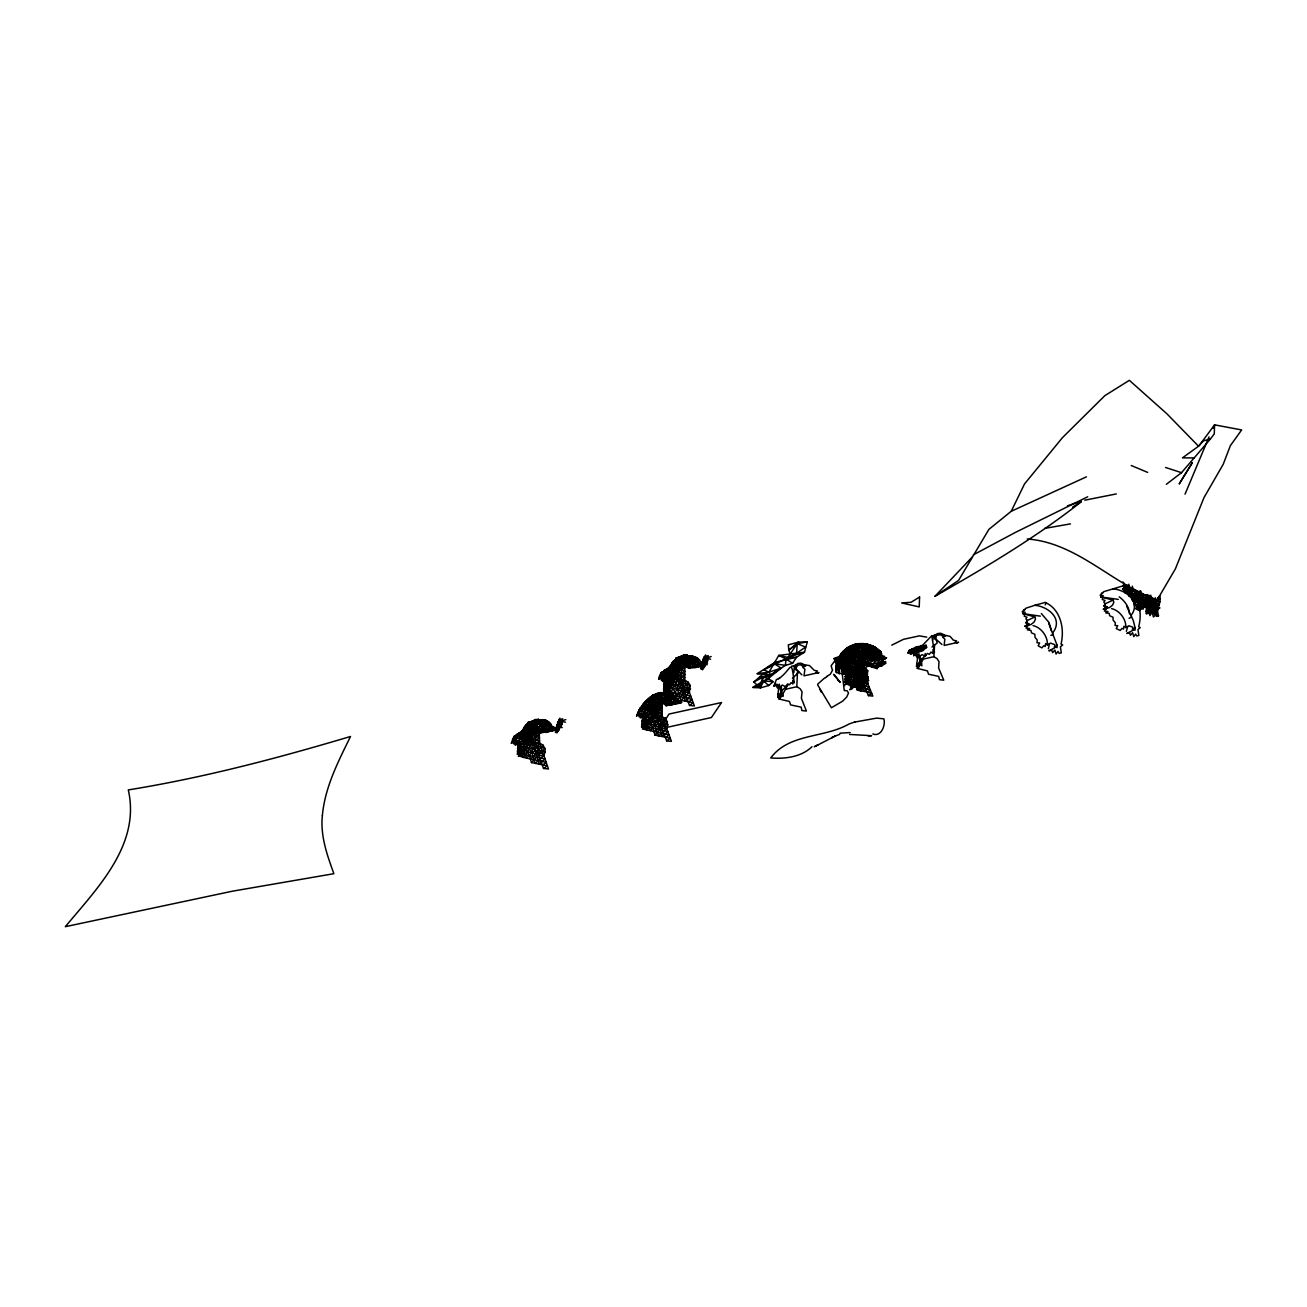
<?xml version="1.0" encoding="UTF-8"?>
<svg xmlns="http://www.w3.org/2000/svg" width="1307" height="1307" viewBox="0 0 1307 1307"><rect width="100%" height="100%" fill="white"/><g stroke="black" fill="none" stroke-linecap="round" stroke-linejoin="round"><path stroke-width="1.5" d="M1128.366 588.346L1131.029 592.006L1132.401 600.223L1138.92 598.949L1153.035 600.583L1151.99 610.875L1145.994 609.944L1156.205 606.889L1159.913 607.918L1152.202 612.999L1146.321 613.669L1148.461 595.453L1151.32 596.858L1154.833 607.771L1152.758 610.287L1150.748 599.962L1147.415 594.783L1143.396 602.739L1137.727 609.487L1136.927 593.378L1137.825 591.679L1140.586 591.042L1141.697 593.394L1141.501 599.21L1135.603 608.752L1139.622 610.647L1138.92 592.953L1133.055 588.885L1122.533 589.081L1128.366 588.346L1128.84 584.196M1141.501 599.21L1142.808 597.92L1151.32 596.858L1149.817 600.942L1149.229 611.888L1146.321 613.669L1153.133 606.366L1159.766 595.698C1161.841 602.788 1155.404 609.046 1158.525 615.842L1156.368 616.332L1154.898 611.562L1157.496 604.112L1159.897 601.89L1157.005 600.73L1147.726 601.236L1149.572 604.471L1154.833 607.771L1154.8 610.385L1152.17 609.225L1147.219 606.873L1152.3 603.426L1154.604 604.733L1152.611 607.347L1150.356 607.314L1143.396 602.739L1138.479 601.318L1131.666 594.538L1124.853 592.757L1130.898 588.379C1136.665 593.786 1145.831 599.848 1143.135 609.193L1137.123 605.827L1132.401 600.223M844.877 682.221L848.962 675.915L855.333 670.181L845.433 684.1L848.145 682.662L854.909 669.429L850.841 677.353L854.958 683.332L857.294 690.08L860.643 690.946L867.75 683.626L857.376 674.004L854.108 669.021L855.333 670.181L848.847 680.996L844.877 682.221L846.283 670.524L850.105 681.633L849.256 675.507L844.616 669.494L841.577 671.341C846.969 662.273 855.775 654.104 865.479 648.991L870.38 652.65L884.692 656.424L883.32 657.764L880.199 657.405L869.645 660.198L869.4 657.405L866.361 656.62L868.567 648.697L865.414 652.716L864.94 654.905L873.321 651.54L868.567 648.697L865.479 648.991L859.728 652.797L859.173 654.268L864.711 656.179L864.107 652.258L863.143 653.974L866.884 653.908L869.4 657.405L874.971 660.46L886.505 657.862L885.166 658.679L883.32 657.764L878.32 651.834L875.363 654.186L874.971 660.46L871.802 661.146L863.143 653.974L865.986 657.633L860.545 662.518M1135.08 627.67L1135.08 630.219L1132.483 629.075L1132.336 630.677L1126.797 633.405L1129.591 632.866L1130.424 635.267L1132.614 632.702L1133.79 636.64L1135.652 634.058L1136.714 635.97L1138.854 635.48L1137.94 629.533L1140.21 627.687L1138.658 626.723C1142.857 612.003 1138.495 592.071 1122.648 585.993L1103.745 591.663L1100.151 595.273L1103.124 595.567L1100.723 596.907L1113.123 600.109L1113.842 602.249L1112.584 605.059L1109.627 607.477L1103.386 609.258L1106.228 609.062L1104.382 611.023L1107.977 611.562L1105.689 612.836L1109.202 613.408L1109.659 615.76L1113.009 617.214L1113.123 620.155L1115.328 622.785L1115.067 625.465L1117.746 625.694L1116.26 628.553L1120.164 630.464L1122.043 628.34L1123.563 629.075L1123.987 626.151L1125.784 627.523L1128.872 625.743L1132.891 627.262L1133.055 630.137L1135.08 627.67L1133.3 620.629L1126.732 606.415M540.15 724.437L545.754 725.254L549.773 722.559L542.013 722.395L548.499 721.693L545.852 720.255L540.15 724.437L551.195 724.225L548.728 726.61L542.062 728.456L548.123 731.512L555.41 730.254L548.499 721.693L543.745 723.947L540.428 733.031L541.784 726.006L535.69 719.569L525.528 725.499L530.56 740.334L527.816 722.591L537.373 721.186L538.37 719.405L533.125 725.483L536.327 726.055L541.408 731.103L545.852 732.459L556.374 729.486L540.428 733.031L535.233 728.064L538.37 719.405L535.69 719.569L533.011 724.96L533.991 726.153L542.65 722.624L538.37 719.405L530.903 721.644L525.528 725.499L523.078 729.42L522.637 744.01L512.344 739.844L514.174 736.413L523.323 730.499L523.323 731.528M542.748 725.614L548.123 729.714L551.26 730.548L555.818 727.64L552.453 726.888L548.123 729.714L538.419 731.953L540.641 720.909L534.824 720.647L527.816 722.591C529.482 731.708 525.022 740.546 516.69 744.598L516.428 735.514L520.431 732.524L521.526 734.975L529.531 741.477L529.498 733.309L527.636 723.506L533.975 720.892L532.21 724.699L526.95 728.326L537.226 730.368L535.053 732.296L533.795 731.038L533.795 733.325L525.3 748.797L520.104 756.23L518.34 756.279L527.979 743.732L528.747 739.893C527.375 745.872 524.695 754.008 517.425 754.335L517.98 745.317M853.994 660.215L852.229 650.821L853.177 644.825C862.996 641.623 874.073 644.645 881.179 652.095L881.751 654.546C873.027 644.58 858.683 643.697 846.936 648.125C839.47 653.533 834.144 663.401 836.447 672.582L844.11 674.216L843.881 670.181M520.104 756.23L522.016 754.564L525.561 754.743L545.052 759.008L539.187 763.892L535.233 750.822L536.164 730.009L533.174 732.214C532.406 741.183 529.613 750.675 523.241 757.374L520.104 756.23L519.908 751.019L517.539 748.241L526.215 746.918L529.302 740.399L525.3 748.797L529.384 755.266L531.459 762.569L547.388 765.771L543.516 768.467L537.961 752.587L532.423 748.601L528.126 742.931L533.893 741.935L539.432 737.556L539.203 731.038L532.88 735.4L539.432 737.556L539.546 743.029L548.483 768.957L543.516 768.467M662.159 704.424L662.159 716.187L671.422 741.347L666.668 740.84L660.917 725.45L655.395 721.693L653.271 718.768L656.049 712.331L662.143 707.659L659.414 706.891M675.866 659.055L683.741 655.199L681.748 656.637L680.735 661.113L682.793 658.712C690.57 657.846 696.68 662.927 704.261 663.253L702.562 664.708L699.441 659.872L696.304 657.486L693.314 658.516L691.191 661.146L689.442 668.367L690.586 661.375L683.741 655.199L676.242 658.058L676.944 661.816L674.2 663.678L668.939 670.965L661.293 672.501L674.69 677.974L676.291 675.556L675.425 669.102L676.242 658.058L677.059 669.086L670.328 679.95L659.561 675.915L669.936 666.586L673.448 661.195L679.166 657.176L685.946 656.604L686.747 654.905L679.166 657.176L673.448 661.195L679.232 675.85L676.242 658.058L689.23 656.343L687.286 667.354L689.442 668.367L705.453 664.822L694.981 667.763L690.21 666.537L684.852 661.538L681.127 660.59L683.741 655.199L686.747 654.905L691.419 657.993L682.548 661.603L681.47 661.015L686.747 654.905L683.92 663.482L687.286 667.354L699.196 664.315L704.261 665.704L697.039 666.913L693.674 665.998L688.005 661.456L681.127 660.59L684.688 663.711L684.95 665.475L679.134 671.128L665.982 693.053L666.145 687.645L663.842 684.803L665.198 670.867L661.293 672.501L659.561 675.915L658.646 679.313L670.262 669.102L682.744 664.103L685.26 664.495L683.773 656.768L682.287 656.882C673.579 666.684 675.866 681.323 667.763 691.452L665.982 693.053M1139.622 610.647L1141.55 608.458C1142.351 598.753 1133.055 590.339 1123.53 590.911L1128.97 585.781L1124.347 587.023L1124.33 583.592L1122.86 581.974M853.357 684.623L862.849 683.79L865.397 681.225L858.225 674.298L857.686 668.302L866.394 678.186L857.098 677.68L854.435 680.424L853.357 684.623L855.154 685.799L861.738 685.211L864.384 682.989L866.394 677.124L856.412 672.304L848.488 670.834L840.809 667.305L837.395 664.136L838.849 656.653L843.325 656.179L851.919 659.087L853.912 658.189L852.246 653.418L838.212 661.734L835.565 662.339L834.078 658.483L838.849 656.653L852.817 660.525L849.909 654.774L847.05 654.644L834.569 660.035M837.248 667.027L837.852 659.97L840.924 663.368L840.777 653.876L848.684 646.9L853.177 644.825L854.958 645.331C864.401 641.002 873.828 646.442 881.179 652.095L875.657 649.416L848.684 646.9L843.048 651.605L840.956 656.849L837.852 659.97L835.712 670.197C844.273 656.588 862.816 650.298 878.402 650.641L875.167 647.308L866.1 643.779L857.49 643.91L840.777 653.876L846.936 648.125M1048.345 648.762L1049.407 644.106M639.989 713.998L640.299 717.968L642.178 715.926L642.75 719.716L646.213 723.702L645.282 724.781L643.697 714.243L645.07 716.367L644.024 718.899L644.612 722.902L646.557 726.48L644.253 717.919L639.989 713.998L636.607 715.975L639.107 710.028L652.013 714.831L653.533 712.527L652.405 706.319L652.879 695.259L655.117 705.437L655.117 714.079L645.691 707.871L642.93 704.408C648.533 697.301 659.48 688.07 668.106 695.651L659.643 699.114L657.209 698.739L662.551 701.614L661.195 705.551L649.644 721.35L642.341 728.914L669.053 734.91L666.047 737.328L654.97 735.089L652.847 727.917L649.138 721.774L649.269 719.651L652.013 718.344L652.552 715.354L656.147 712.854M866.966 672.125L867.211 675.213L860.071 677.189L858.993 681.551L855.072 679.346L853.618 682.858L854.582 687.384L851.87 682.957L855.072 679.346L866.394 677.124L857.947 667.991L859.418 666.913L865.12 670.54L867.489 674.641L862.473 676.52L861.052 681.323L850.089 683.953L850.824 688.299L849.828 689.786L857.278 684.574L857.751 678.023L867.211 675.213L867.717 670.736L860.839 663.417L865.267 662.502L864.515 660.329L862.718 660.852L863.731 665.051L862.489 668.808L864.679 674.167L864.156 683.659L862.947 686.387L857.457 689.246L855.154 685.799L856.853 683.447L857.098 677.68L861.313 679.934L863.159 682.957L861.738 686.191C859.777 698.477 863.78 673.987 853.814 671.847L853.079 667.24M685.946 656.604L688.168 657.944L689.23 656.343L683.3 659.234L682.548 661.603L694.131 660.836L697.807 658.271L681.127 660.59L696.304 657.486L691.664 655.951L683.839 657.16L684.198 666.57L676.797 664.315L670.605 665.312L675.425 669.102L678.104 668.792L676.944 661.816L677.974 677.108C664.675 668.906 665.361 668.988 679.46 660.721L681.748 656.637L670.605 665.312L670.328 679.95M852.017 672.811L870.936 665.083L871.034 659.169M653.99 715.076L648.354 714.651L642.603 718.246L642.129 721.088L644.122 723.866L643.894 728.914L645.887 727.264L652.847 727.917L667.877 731.691L662.42 736.413L658.271 723.719L659.104 710.011L662.208 710.812L656.915 715.076L654.415 715.533L653.19 713.508M869.874 654.758L870.38 652.667L878.32 651.834L870.674 651.785L872.602 654.676L872.455 658.156L869.645 660.198L871.099 650.02L865.267 649.857L859.042 651.621L857.947 661.848L852.85 668.318L846.936 672.533L845.792 663.417L849.387 661.473L858.846 667.812L861.705 664.446C861.493 650.167 856.967 655.706 851.167 663.597L843.848 665.034L842.362 668.204L852.768 671.912L852.834 658.369L857.082 654.611L855.889 654.546L862.065 668.073L859.042 651.621L868.567 648.697L868.093 650.265L861.509 650.804L857.229 653.5L857.147 670.066L843.848 665.034L854.19 657.927L852.834 658.369L857.947 661.848L858.846 667.812L857.147 670.066M842.362 668.204L844.616 669.494L844.943 673.285L847.589 669.854L848.537 671.945L849.256 675.507L846.675 684.149L856.199 686.681L862.375 680.963L861.95 675.115L863.372 666.995L860.447 666.08L863.437 663.94L860.725 662.927L863.6 660.803L863.372 666.995L858.372 671.046L853.422 671.88L857.212 677.238L862.375 680.963L868.403 695.618L871.638 693.184L864.27 691.37L860.463 682.401L861.182 660.852M675.425 669.102L670.524 676.062L664.201 680.604L663.678 670.736L670.262 669.102L675.784 671.406L679.134 671.128L682.287 656.882L690.178 655.934L683.349 656.8L681.715 668.645L672.206 672.68L664.887 678.398L666.799 686.714L666.031 690.488L663.727 687.792L666.799 686.714L668.498 687.482L668.825 690.39L666.799 686.714L663.842 684.803L667.044 679.934L665.753 672.991L672.435 675.784L674.347 678.398L673.366 681.323L664.397 693.02M849.958 670.328L850.939 660.59L852.115 659.545L856.575 663.727L860.709 665.328M648.354 714.651L649.644 721.35L648.778 723.196L646.606 725.924L641.574 726.986L642.129 721.088L644.024 718.899L645.642 720.108L643.877 726.545L641.672 723.898L644.612 722.902L646.213 723.702M652.013 714.831L650.576 696.811L657.748 695.046L656.882 697.186L652.275 699.948L657.307 698.82L662.322 702.823L661.734 700.519L661.881 704.13L653.859 700.617L653.908 698.951L660.999 692.547L667.289 698.935L666.145 705.747L659.643 699.114L660.084 696.566L663.499 692.792L661.309 700.748L666.929 703.803L671.488 705.192L680.571 700.634L673.742 699.457L665.966 696.206L664.855 698.82M682.548 661.603L683.92 663.482C689.067 664.92 695.863 664.25 699.441 659.872L681.78 659.659L682.205 662.143L682.793 658.712L693.184 656.228L683.561 657.846L683.447 662.943L679.82 662.469L663.678 670.736L666.39 676.569L662.453 681.421L661.293 672.501L667.044 679.934L668.498 687.482L667.567 688.544L665.198 670.867L672.582 669.952L679.15 667.142L681.715 668.645L677.369 664.61L684.786 667.844L674.967 673.595L675.082 677.173L672.468 682.809L677.467 689.295L681.11 700.389L688.854 701.81L691.942 699.359L669.086 694.246L667.763 691.452L672.468 682.809L684.737 680.13L694.425 705.96L689.508 705.421L683.512 689.59L683.332 683.267C687.025 675.196 682.417 665.296 687.253 657.323L688.642 656.228L683.773 656.768L683.267 659.022L678.611 662.339L678.202 672.762L664.315 681.829L667.975 684.198L672.059 683.692L677.075 671.128L677.369 664.61L685.538 661.865L679.901 660.28L683.071 667.665C680.244 667.795 668.596 663.139 670.867 668.547L678.039 672.876L678.023 668.057M665.753 672.991L667.534 677.026L668.727 687.253L668.318 689.655L663.613 690.995L663.842 684.803L667.975 684.198L676.797 675.245L676.422 667.469L681.519 663.695L683.496 658.336L686.469 656.392L692.906 657.666L694.703 656.751L690.929 657.225L688.397 660.051L687.286 667.354L690.341 665.149L682.123 658.434L681.748 656.637L674.722 660.084L674.69 677.974M845.237 650.363L839.617 665.933L839.339 673.971L836.545 662.698L836.447 672.582L837.166 664.74L839.829 655.853L845.743 649.318L859.026 644.024L866.1 643.779L852.246 646.72L839.829 655.853L839.617 665.933L844.11 674.216M864.107 652.258L863.747 655.428L863.323 650.216L860.61 654.121L860.97 658.107L864.646 659.561L865.267 654.35L864.711 656.179L861.558 651.327L858.487 652.536L860.921 661.538L857.947 661.848M870.674 651.785L876.589 652.847L878.173 655.444L878.614 659.806L874.971 660.46M667.763 691.452L690.7 696.043L685.113 700.846L680.767 687.809L681.862 666.766L681.519 663.695L678.611 662.339L686.273 659.365L681.159 658.238L677.663 667.567L679.134 671.128L678.529 669.576L680.261 665.002L679.46 660.721L673.448 661.195M779.805 698.918L785.589 689.263L796.813 686.714L800.08 688.691L802.041 691.828L801.403 698.33L806.403 711.041L801.877 710.534L801.175 707.136L790.572 704.914L789.493 701.467L778.449 698.886L780.361 696.353L777.828 696.99L778.596 688.381M520.529 733.26L516.755 734.567C523.96 731.103 528.077 723.049 535.69 719.569L526.639 724.454L526.672 742.18L520.235 738.716L514.37 737.344L514.174 736.413L520.431 732.524M845.874 666.505L845.498 669.102L855.252 667.991M856.003 686.387L865.397 681.225L864.335 678.006L853.602 674.167L861.574 678.496L863.437 681.699L862.718 686.42L861.166 687.613L856.003 686.387L861.738 686.191L864.875 682.025L855.693 670.589L853.34 669.119L850.187 669.707L848.488 670.834L849.027 671.7C855.121 673.579 863.682 674.216 864.875 682.025L861.035 688.43L856.935 688.315L863.143 685.93L864.597 683.398L862.522 679.738L862.718 686.42L859.549 689.344L857.457 689.246L861.003 689.018L862.342 686.649L863.535 681.404L862.522 676.291L857.947 669.543L848.472 667.322L843.325 668.171L843.619 663.335L840.662 655.853M531.067 734.485L531.933 736.233L529.335 734.975L530.364 723.474L532.897 722.15L534.236 724.944M537.373 721.186L539.383 722.591L540.641 720.909L534.939 723.702L533.991 726.153L535.233 728.064L538.582 728.865L538.419 731.953L541.457 729.763L534.024 722.804L533.975 720.892L532.799 725.385L537.226 727.754M1126.356 631.379L1127.614 626.772M918.086 668.383L923.33 659.087L933.868 656.702L937.054 658.63L939.014 661.652L938.606 667.926L943.768 680.195L939.455 679.673L938.687 676.389L928.542 674.216L927.431 670.883L916.942 668.318L918.805 665.867L916.485 666.456L917.955 654.921M667.452 678.235L668.776 667.714L680.375 658.042L683.447 662.943L682.793 658.712L687.041 657.797L695.683 659.382L700.029 666.015L705.453 664.822M1129.411 613.767C1129.395 607.003 1124.461 600.746 1119.217 596.825M711.155 656.522L703.035 659.234L702.513 669.821L706.074 664.332L706.842 658.532L705.992 656.506L704.31 656.98L700.617 668.187L704.114 666.815L704.93 660.787L708.247 655.624L704.31 656.98L703.934 667.338L701.156 669.315M796.813 686.714L797.482 672.141M934.554 645.446L933.868 656.702M776.93 670.589L770.705 675.066L759.955 677.206L770.101 676.389L770.705 675.066L769.022 672.157L763.876 669.903L796.567 653.255L797.237 643.632L798.479 642.096L807.269 641.933L804.491 652.177L796.502 657.29L774.92 662.322L757.243 673.677L770.705 675.066L785.409 665.361L792.581 663.319L796.502 657.29L787.909 657.421L778.743 655.428L769.022 672.157L762.275 674.641L753.861 681.96L759.253 687.188L763.517 680.931L768.222 678.545L781.129 668.106L774.463 663.76L767.389 667.322M636.607 715.975L637.947 713.034L647.847 716.661L650.347 713.818L654.055 706.319L652.879 695.259L665.998 694.017L662.78 702.496L670.605 700.715L675.948 697.334L666.603 695.34L672.958 694.932L670.017 693.609L667.763 694.393L665.966 696.206L674.396 695.732L670.785 698.297L669.609 705.012L666.145 705.747L668.694 696.811L672.958 694.932L678.888 702.088L680.506 703.101L681.617 702.316L669.609 705.012M694.131 660.836L693.004 667.632M858.372 671.046L866.312 674.151L868.273 677.238L867.75 683.626C861.231 684.411 856.085 678.692 849.403 680.195L852.883 685.75L856.951 680.669L858.372 671.046L857.49 668.204L863.257 670.034L857.376 674.004L852.197 674.673L856.951 680.669L860.643 690.946L864.27 691.37L869.09 686.943L848.145 682.662L849.452 678.758L848.684 669.266M669.086 694.246C675.98 686.616 678.17 676.078 679.281 666.162M858.83 655.313L857.229 653.5L863.323 650.216L863.486 657.274L864.646 659.561L864.058 657.356L865.185 656.686L865.986 657.633L860.79 655.755L865.659 656.882L865.267 654.35L865.986 657.633L863.339 655.608L861.738 651.638L855.889 654.546M1051.416 630.84L1049.047 622.524L1041.336 613.538M519.925 742.245C518.144 733.897 529.498 729.649 527.816 722.591L527.636 723.506M656.915 715.076L665.524 718.229L667.828 724.846L666.586 728.211L658.548 735.988L655.068 725.156L656.915 715.076L656.049 712.331L662.224 713.949C656.212 719.438 647.651 717.559 645.887 727.264L646.916 730.025L651.066 724.666L653.271 718.768M565.8 719.602L557.681 722.33L556.929 732.917L560.115 727.623L560.948 721.856L560.262 719.765L558.808 720.157L555.491 731.119L559.037 729.714L559.674 723.817L562.729 718.801L558.808 720.157L558.22 730.515L555.361 732.524M807.269 641.933L797.237 643.632L787.909 657.421L804.491 652.177L778.743 655.428L786.013 658.973L785.409 665.361L774.463 663.76M1122.533 589.081L1126.275 587.676L1126.716 584.817L1122.729 586.075L1124.33 583.592M530.936 735.874L530.658 738.635L521.705 747.604L522.016 754.564L523.241 757.374L546.195 762.324L542.96 764.84M653.908 698.951L656.882 697.186L658.94 700.095L662.551 701.614L660.051 700.715L653.778 702.823L661.195 705.551L661.734 700.519M1149 595.355L1147.938 597.283L1152.447 603.671L1153.591 609.683L1157.594 613.065L1153.411 617.002L1149.882 603.932L1147.726 601.236L1153.035 600.583L1151.565 604.03L1145.406 607.575L1128.872 595.747L1125.441 588.869L1134.917 589.702L1134.378 605.631L1137.123 605.827M856.608 677.451L863.061 679.362L854.353 674.624L862.326 682.728L860.758 689.344L858.356 689.933L861.003 689.018L862.261 680.963L851.494 672.501L850.187 669.707L840.809 667.305L842.002 664.087L838.849 656.653M667.289 698.935L661.309 700.748L661.914 697.791L658.303 698.624L660.084 696.566L665.998 694.017L664.953 695.618L660.068 693.298L658.189 693.331L652.618 698.869L659.3 693.363L659.382 700.242L657.748 695.046L652.618 698.869M878.614 659.806L885.166 658.679L878.614 659.806L875.331 658.957L872.455 657.062L872.717 654.48L874.154 652.062L876.687 651.131L868.273 650.004M866.394 677.124C865.593 670.654 853.03 669.936 847.116 670.034L848.472 667.322L851.363 666.995L860.692 672.86L864.564 677.157L865.397 681.225L860.071 677.189L861.052 681.323L857.098 677.68L855.219 683.185L856.412 685.799L850.089 683.953L854.075 681.927L857.751 678.023L862.473 676.52L866.394 677.124L865.691 668.22L860.79 666.374L863.731 665.051L860.839 663.417M681.159 658.238L684.198 666.57L680.375 658.042L677.99 659.3L674.347 678.398L667.534 677.026M690.586 661.375L683.92 663.482L687.041 657.797L691.664 655.951L683.839 657.16L683.071 667.665L680.261 665.002M684.737 680.13L688.217 682.221L690.227 685.554L689.361 692.465C682.205 693.363 676.536 687.155 669.217 688.773L672.746 694.785L677.467 689.295L679.313 678.888L684.803 674.51L675.637 670.491L685.031 664.593L681.519 663.695M1145.406 607.575L1145.21 602.184L1138.92 592.953L1128.872 595.747M697.137 662.192L697.039 666.913M1125.784 627.523C1126.471 619.469 1119.527 610.385 1111.571 608.588M556.374 729.486L551.26 730.548L547.453 723.735L545.346 722.787L541.163 723.457L545.754 725.254L544.055 732.247M1024.884 626.249L1031.109 624.485L1034.131 622.001L1035.471 619.142L1034.817 616.937L1027.237 620.547L1025.636 623.031L1027.465 622.393L1026.992 624.076L1029.066 623.586L1026.289 625.269L1028.658 624.828L1024.884 626.249L1027.727 626.069L1025.962 628.046L1029.606 628.602L1027.351 629.86L1030.929 630.448L1031.484 632.833L1034.85 634.32L1035.013 637.31L1037.203 639.989L1036.99 642.717L1039.604 642.962L1038.183 645.854L1041.891 647.864L1043.738 645.723L1045.192 646.491L1045.633 643.501L1047.332 644.923C1048.083 636.787 1041.222 627.409 1033.102 625.612M849.452 678.758L854.794 670.54M677.99 659.3L676.422 659.365L675.098 661.26L673.481 665.982L672.435 675.784M865.806 661.603L877.062 668.563L878.582 657.813L865.806 661.603L864.45 664.675L877.062 668.563L883.026 660.819L878.582 657.813M673.742 699.457L673.497 704.31L680.506 703.101L673.285 702.578L665.23 697.121L672.288 696.876L676.422 703.313L681.617 702.316M797.319 665.884L797.188 664.855L795.489 664.936L794.313 666.194L793.888 672.582M864.384 682.989L863.159 682.957L864.058 676.438L867.211 675.213L866.508 672.86L859.418 666.913M522.016 754.564L526.966 745.872L539.546 743.029L542.993 745.121L544.921 748.454L545.199 751.933L543.81 755.413L535.167 763.484L531.818 752.358L533.893 741.935L532.652 738.961L529.302 736.821M848.472 667.322L848.717 665.802M659.839 694.703L660.999 692.547L657.209 698.739L660.345 698.101M653.957 731.512L660.917 725.45L660.688 719.389L659.071 716.563M859.941 644.498L867.848 644.694L868.224 646.23L864.94 650.478L858.438 647.537L861.591 652.781L850.841 645.756L846.397 649.269L846.364 659.594L851.265 650.657L857.425 648.207L859.336 644.122L855.464 644.188L846.397 651.638L843.668 666.162L837.166 664.74L840.27 657.372L845.466 651.164C850.579 652.65 857.229 649.677 860.153 645.299L857.49 643.91L863.453 646.524L867.423 651.196L868.747 645.789L872.782 646.066L873.664 650.331L868.747 645.789L863.175 643.583L863.453 646.524L860.316 653.19L851.265 650.657L840.956 656.849L848.684 646.9M847.312 681.748L845.041 679.248L847.23 679.117L845.188 676.487L851.527 676.127L853.422 671.88L850.71 678.284M874.269 652.144L875.657 649.416L875.167 647.308L868.224 646.23L852.246 646.72L849.942 651.441L848.897 663.531M753.861 681.96L763.076 677.124L768.222 678.545L773.172 681.682L768.728 685.538L760.38 687.89L752.914 687.417L761.948 683.349L763.076 677.124L770.705 675.066M1147.726 601.236L1150.846 595.224L1147.938 597.283L1151.32 596.858L1150.748 599.962L1141.55 608.458M1024.672 614.078L1024.263 616.283L1027.008 617.198L1025.897 618.881L1027.237 620.547M863.453 654.17L863.747 655.428L863.47 653.124L862.571 654.464L863.323 650.331L872.455 658.156L871.802 661.146L872.226 659.447M514.991 741.183L515.301 745.251L517.36 743.144L521.117 747.375L519.631 753.91L517.49 751.166L520.333 750.185L521.771 751.051L522.261 753.861L520.333 750.185L520.415 743.536L518.944 741.396L520.66 752.195L521.771 751.051L520.415 743.536L518.471 741.919M850.187 669.707L851.363 666.995M865.185 656.686L865.512 658.548L863.486 657.274L860.97 658.107L863.437 660.59L864.058 657.356M545.754 725.254L548.728 726.61L548.123 731.512M530.495 758.893L537.961 752.587L538.517 749.875L538.01 746.215L533.893 741.935M644.808 704.996L642.93 704.408L640.463 707.74L641.819 711.106L641.933 717.265L645.086 714.962L645.691 707.871L650.821 701.173L654.104 699.327L656.31 712.919L652.569 703.297L648.158 698.935L650.347 713.818M661.636 701.206L661.881 704.13L658.271 698.33L659.3 693.363L658.189 693.331L653.925 697.235L649.416 697.791L650.821 701.173M674.347 678.398L676.095 674.232L675.637 670.491L678.202 672.762L675.784 671.406M1102.765 597.381L1102.275 599.57L1105.052 600.436L1103.827 602.135L1105.248 603.752L1113.123 600.109M920.259 656.294L921.174 664.103L918.462 655.706L916.975 657.568L916.648 653.827L913.724 655.64L914.459 652.552M865.283 650.657L865.479 648.991L863.143 653.974L871.099 650.02L870.364 651.49L868.093 650.265M924.572 656.343L925.258 653.516M1151.99 610.875L1145.88 611.611L1150.846 606.693L1155.355 597.773L1157.496 604.112L1155.29 606.023L1148.755 606.791L1147.268 604.161L1155.045 603.507L1159.489 604.847L1153.591 609.683L1149.98 615.597L1148.183 609.046L1152.545 597.903L1147.448 598.9L1152.3 603.426M840.924 663.368L850.841 645.756M651.997 716.22L645.887 727.264M781.357 686.6L782.06 694.703L779.152 686.077L777.469 688.021L777.142 684.165L773.989 686.061L776.358 679.64L779.675 678.088M653.859 700.617L657.307 698.82L655.951 706.319L658.81 709.603L655.134 708.541M935.975 636.836L935.257 638.47L941.971 644.531M860.758 689.344L861.967 683.79L858.323 677.794L855.938 676.699L862.522 679.738L864.156 683.659L863.47 685.031L852.001 682.189L854.435 680.424L864.107 680.13L866.394 678.186L861.607 676.095L861.395 674.706L856.02 675.262L853.602 674.167M528.845 729.649L529.564 737.295L526.166 735.351L522.506 730.629L523.323 730.499L521.444 731.724L521.526 734.975L516.428 735.514L514.37 737.344L512.785 740.219L513.814 743.961C520.055 740.317 523.715 734.191 528.796 729.861L528.387 726.365L527.799 736.462L522.637 744.01M872.423 667.338L878.386 665.459L881.915 665.769L880.085 663.907L885.672 663.27L880.542 662.241L876.768 667.207L872.423 667.338L880.542 662.241L885.509 661.571L885.672 663.27L881.915 665.769L876.768 667.207M861.574 678.496L861.329 676.683L853.52 672.876L856.314 669.887M834.078 658.483L838.212 661.734L841.136 662.061L854.549 654.823L852.246 653.418L859.892 653.876L857.539 651.883L855.072 653.01L855.497 657.111L849.909 654.774M513.798 741.87L511.38 743.242L514.37 737.344M527.489 726.839L532.897 722.15L528.583 723.637L527.489 726.839L532.717 726.382L535.609 727.999L529.613 730.025L536.262 731.397L535.543 729.306L535.053 732.296L529.335 734.975L532.75 734.648L533.795 731.038M562.32 724.356L559.674 723.817L556.831 725.124L558.22 730.515L555.671 729.257L559.037 728.947L557.877 725.303L560.948 721.856L561.863 723.621L558.53 726.921L556.423 731.838L556.112 728.081L562.32 724.356L561.847 721.399L558.808 720.157L559.968 718.164M559.674 723.817L557.681 722.33L560.099 725.352L559.037 728.947L558.301 727.493M704.31 664.168L704.865 665.72L703.346 662.192L706.842 658.532L707.953 660.231L705.976 662.061L704.865 665.72L701.581 665.982L703.934 667.338L702.088 662.094L704.93 660.787L707.479 661.391L707.169 658.336L704.31 656.98L705.617 654.921M860.545 689.786L861.411 684.002L858.993 679.591L862.261 680.963L863.274 684.264L862.947 686.387L861.362 686.959L853.814 682.973M541.784 726.006L535.233 728.064L536.687 724.96L533.125 725.483M704.93 660.787L703.035 659.234L705.976 662.061L701.777 668.825L701.287 665.116L707.479 661.391M657.323 699.294L659.3 693.363L657.323 699.294L659.398 695.683L659.382 700.242L658.532 696.68L657.209 698.739L660.705 698.003M559.151 723.098L560.262 719.765M666.799 686.714L667.795 683.773L666.423 681.47L659.561 675.915M846.528 671.39L847.099 675L849.958 678.937L849.338 679.901L849.256 675.507L845.694 673.726L851.445 670.311M704.8 659.888L705.992 656.506M682.858 657.029L683.169 656.163M912.645 651.229L913.234 649.53L926.157 645.315L926.647 647.308L922.987 650.429L917.449 652.634L910.701 653.843L907.891 652.879L908.986 650.527L916.517 646.851L926.157 645.315L910.701 653.843L914.018 650.461L926.647 647.308L918.919 650.755L907.891 652.879L913.234 649.53L917.449 652.634L918.919 650.755L922.987 650.429L921.435 649.432L912.645 651.229L908.986 650.527L913.234 649.53L911.878 648.729L915.308 648.876L916.517 646.851L916.583 649.693L911.551 652.095L911.534 650.968L915.308 648.876L914.312 650.821L921.435 649.432L920.275 647.717L914.851 650.118L921.843 645.397L920.275 647.717L914.312 650.821L917.285 648.386M859.042 680.686L860.774 681.355L861.019 687.221L861.623 686.273M865.414 652.716L863.715 654.366L867.031 654.84L866.361 656.62L872.602 654.676M860.235 672.501L861.95 675.115L868.273 677.238L857.294 690.08M1150.356 607.314L1151.565 604.03L1154.604 604.733L1146.615 608.866L1148.82 610.108L1154.833 607.771L1152.611 607.347M763.076 677.124L759.253 687.188L752.914 687.417L763.517 680.931L773.172 681.682M644.988 711.4L643.534 708.802L640.463 707.74L637.947 713.034L639.058 716.661C645.331 713.001 648.468 705.649 654.693 702.496M859.875 671.406L861.182 668.906L867.717 670.736M860.284 677.451L859.483 683.675L856.853 680.343L854.843 679.705L851.2 682.548L853.21 681.453L857.147 682.809M1185.041 494.177L1209.024 436.93M528.126 742.931L526.901 745.823C530.005 752.146 536.687 756.328 543.81 755.413L528.747 739.893L532.652 738.961L539.285 734.338L536.066 733.325M785.589 689.263L786.798 686.436M677.663 667.567L676.422 667.469L684.754 671.226L678.202 675.833L674.379 676.716L685.995 690.014L684.95 692.432L677.434 699.457L675.147 692.171L670.883 685.718L673.709 679.803L679.313 678.888L683.332 683.267L690.227 685.554L685.995 690.014C680.588 689.148 676.144 684.525 673.709 679.803M649.138 721.774L655.395 721.693L660.688 719.389L667.469 721.464L654.97 735.089M932.495 640.332L933.59 636.231L937.511 633.568L940.697 633.258L943.262 634.548L942.641 635.97L940.321 634.777L931.368 636.117L921.68 646.213M839.617 665.933L844.992 658.418L847.933 651.736L852.246 646.72L857.523 654.921M913.724 655.64L914.949 652.863L916.223 656.245L919.05 653.827L919.099 656.784L922.056 654.611L924.899 656.163L927.398 653.451L929.326 654.317L931.09 652.079L932.92 653.467L933.018 649.612L934.456 652.291L931.875 636.166M843.048 651.605L855.464 644.188M841.577 671.341L844.208 665.884M662.829 694.278L663.499 692.792L651.785 695.814L655.117 706.107L652.405 706.319L645.952 701.075L648.827 700.617M525.528 725.499L532.21 724.699L533.354 728.8L531.965 733.194L532.75 734.648M760.38 687.89L763.517 680.931L768.728 685.538M773.989 686.061L775.28 683.202L776.472 686.698L779.38 684.215L779.348 687.286L782.403 685.048L785.213 686.665L787.713 683.888L789.526 684.835L791.16 682.548L792.875 684.018L792.957 680.065L794.248 682.858C790.98 656.098 792.026 669.625 778.596 678.79M1142.808 597.92L1144.262 594.767L1147.415 594.783M658.646 679.313L661.587 673.415M1212.994 428.304L1214.595 424.84L1241.65 429.954L1230.393 445.605L1223.238 464.246L1203.943 497.706L1175.385 568.872L1157.087 600.125C1111.93 583.576 1076.935 542.65 1027.269 538.99M660.688 719.389L662.159 716.187M511.38 743.242L512.785 740.219L516.902 738.357L520.202 732.966L523.323 730.499M525.3 748.797L532.423 748.601L538.01 746.215L544.921 748.454L531.459 762.569M640.463 707.74L637.947 713.034L645.691 707.871L644.008 703.003L655.183 709.995L655.117 705.437M851.805 660.607L845.792 663.417L852.311 659.545L846.724 666.782L842.835 668.53L844.061 671.978C850.579 668.318 854.124 661.26 860.561 658.075M857.49 668.204L853.177 680.212L849.468 685.244L848.145 682.662M535.151 722.885L532.799 725.385L534.024 722.804L536.589 721.268M538.01 746.215L539.546 743.029M972.343 556.945L934.995 596.253L958.603 580.39L988.893 529.368L1011.226 511.282L1024.541 483.917L1062.411 437.698L1104.84 395.662L1129.362 380.321L1166.955 413.845L1198.552 446.226L1203.273 440.9L1210.396 438.956L1214.268 433.989L1214.595 424.84L1199.238 445.524M792.45 678.317L798.838 672.125L795.081 668.972L796.78 666.717M860.921 685.015L861.967 683.79M1131.176 615.336C1141.403 601.498 1125.67 589.686 1112.649 588.787M1053.034 632.474C1063.31 618.701 1047.985 606.399 1034.801 605.304L1025.881 608.212L1022.172 611.905L1025.162 612.199L1022.678 613.571L1034.817 616.937M532.799 725.385L533.909 723.915M1132.287 597.217L1139.198 596.074L1141.697 593.394L1144.262 594.767L1147.481 599.782L1148.543 605.778M680.735 661.113L682.123 658.434L684.868 656.833M520.415 743.536L517.931 747.016L521.771 751.051M667.975 684.198L663.613 690.995M668.498 687.482L667.044 685.146L667.795 683.773L664.315 681.829M794.427 666.064L797.989 663.433L801.011 663.172L803.478 664.528L802.645 666.047L800.423 664.773L791.568 666.227M673.824 680.49L671.275 681.535L667.828 680.392L664.887 678.398L666.39 676.569M650.118 712.413L652.552 715.354L645.985 720.647L641.574 726.986M534.253 721.627L534.824 720.647M526.672 742.18L529.564 737.295M862.571 654.464L866.753 650.478M1128.431 593.329L1131.029 592.006L1133.055 588.885L1132.303 586.157M858.487 652.536L865.054 650.38L861.133 651.866M1045.143 604.88L1046.074 603.344L1045.159 602.429L1034.801 605.304M644.792 721.497L645.07 716.367L642.75 719.716M652.405 706.319L645.086 714.962M860.774 681.355L862.865 683.545L861.525 687.188M857.278 684.574L855.219 683.185L852.605 685.636L850.514 684.803L866.688 675.278L867.407 671.439L862.93 667.305L860.463 666.815L862.489 668.808M1149.343 596.858L1145.21 602.184L1143.396 602.739M662.649 724.029L669.021 714.047L721.562 702.545L711.4 717.527L665.247 727.754M1105.248 603.752L1103.68 606.17L1105.575 605.549L1105.216 607.167L1107.372 606.66L1104.627 608.31L1107.062 607.869L1103.386 609.258M676.291 675.556L678.039 672.876M653.533 712.527L655.183 709.995M840.27 657.372L842.051 658.254L846.397 651.638M935.469 637.653L934.603 638.976L935.273 634.924L935.698 639.924M520.17 748.813L521.117 747.375L519.712 746.085M880.542 662.241L878.386 665.459L876.866 663.989L885.509 661.571M847.099 675L848.537 671.945L845.188 676.487L849.958 678.937M1149.147 613.146L1155.29 606.023L1152.545 597.903M846.675 684.149L848.847 680.996M862.13 678.725L859.238 686.322L859.549 689.344M796.028 667.599L795.081 668.972L795.914 664.773L796.355 669.936M677.075 671.128L684.656 663.466L683.773 656.768L687.417 656.49M683.349 656.8L687.253 657.323L683.496 658.336L682.287 656.882L684.149 660.46L679.085 665.263M852.768 671.912L859.679 661.816L859.434 651.687M517.425 754.335L519.908 751.019L524.532 749.94L524.254 741.624L529.253 741.314L530.201 737.54L530.658 738.635L529.041 738.259L527.293 744.647L521.493 743.846L521.705 747.604L519.222 746.085M777.828 696.99L781.945 690.602L787.892 685.146M916.485 666.456L920.504 660.247L926.222 654.954M886.505 657.862L881.196 658.973L880.199 657.405L881.522 655.738M665.524 718.229L661.358 722.82L655.068 725.156L650.445 730.564L647.373 724.699C654.366 723.114 659.757 729.192 666.586 728.211L654.415 715.533M667.044 685.146L664.969 683.251L667.044 679.934L664.887 678.398M1048.704 623.357L1057.004 645.037L1054.945 647.537L1054.716 644.645L1050.534 643.109L1047.332 644.923M856.951 680.669L862.669 678.48L866.312 674.151M531.818 752.358L526.868 757.913L523.552 751.884L531.818 752.358L538.517 749.875L542.993 745.121M1166.35 484.309L1181.512 472.677L1210.396 438.956M869.547 656.343L867.685 658.516L869.4 657.405M687.319 663.172L685.276 665.524L687.27 664.315M538.549 727.77L536.507 730.107L538.582 728.865M1140.586 591.042L1138.92 592.953L1141.697 593.394M872.455 657.062L878.173 655.444L880.068 653.304L876.589 652.847L869.956 653.467L878.059 658.254L881.196 658.973L883.32 657.764M658.303 698.624L661.783 698.935L664.103 701.728L664.479 704.391L673.285 702.578L677.271 699.899M852.001 682.189L857.229 679.134L863.143 684.149L864.597 683.398L864.09 680.784M699.196 664.315L700.846 662.502M677.467 689.295L683.953 686.894L688.217 682.221M643.894 728.914L647.014 723.8L645.446 713.638M860.954 678.153L862.473 676.52M676.373 695.781L683.512 689.59M859.173 654.268L861.738 651.638M677.565 665.067C671.667 669.331 667.926 676.144 661.211 679.999L660.051 676.274L664.217 674.396L667.485 668.988L670.491 666.57L670.262 669.102M681.11 700.389L689.361 692.465L685.995 690.014M932.463 636.574L933.737 635.316L936.286 636.068M878.843 658.957L870.936 665.083L860.905 661.326L866.492 658.401L870.936 665.083M853.03 681.748L854.435 680.424L858.372 684.541L863.143 685.93L864.041 681.078L863.126 678.594M1124.347 587.023L1126.716 584.817M853.063 656.081L850.498 647.112L853.177 644.825M867.668 692.269L870.348 689.998L856.199 686.681M811.99 746.722C801.354 757.08 784.853 759.106 770.738 757.946C789.281 733.08 823.737 738.373 848.782 724.127A122.384 92.062 76.5 0 1 854.909 722.003M639.107 710.028L639.842 712.56M664.969 683.251L663.678 670.736L667.469 668.645L665.198 670.867M521.493 743.846L524.254 741.624M681.502 680.457L684.819 677.778L674.967 673.595L676.797 675.245L675.392 674.755L667.322 669.494L670.246 667.714L680.31 669.739L680.228 667.469M536.213 743.422L539.546 740.759L532.652 738.961M824.227 678.333L817.676 684.182L817.904 685.293L831.399 707.757L842.656 701.156L846.724 697.007L848.504 693.004L847.197 690.815L844.257 690.521L841.561 668.024L836.66 658.483L831.154 665.737L832.183 669.396A12.171 3.937 -21.2 0 1 832.559 670.115L830.337 674.2L826.661 676.52M852.115 659.545L854.19 657.927M1081.265 501.774C1035.618 537.716 985.364 567.467 934.995 596.253M664.43 694.425L670.017 693.609L664.446 693.56L667.174 693.2M761.948 683.349L768.222 678.545M657.209 698.739L660.084 696.566L662.061 697.922L667.027 702.611L664.479 704.391L664.087 700.65M1148.82 610.108L1145.88 611.611L1153.591 609.683L1158.361 606.905M847.05 654.644L850.677 661.701L846.887 664.381L838.947 665.9L841.136 662.061L846.887 664.381L843.325 656.179M854.909 656.408L853.749 657.29L855.284 669.168M669.936 666.586L672.844 663.204L677.091 662.535L679.82 662.469L684.95 665.475L684.656 663.466L685.26 664.495L679.46 660.721M522.506 730.629L524.94 728.865L523.078 729.42L527.276 733.423L528.061 739.86M1198.552 446.226L1182.459 457.875L1194.124 457.924M666.668 740.84L670.295 738.259L666.047 737.328M689.508 705.421L693.233 702.79L688.854 701.81M796.567 653.255L805.569 647.079L797.237 643.632L788.791 650.167L790.245 653.778M931.973 647.03L937.135 643.06L936.564 640.691M858.519 652.847L865.267 649.857M534.939 723.702L533.011 724.96L535.919 724.421M1157.005 600.73L1159.864 598.9L1157.724 597.707M1072.573 507.132L1081.118 501.676M681.127 660.59L683.3 659.234M529.76 728.179L534.89 726.333M914.786 651.54L921.223 648.484M1126.552 586.484L1123.775 588.15L1128.921 587.251L1130.898 588.379M1138.479 601.318L1134.656 602.886M871.459 650.886L874.955 650.445L871.459 650.886L873.288 649.971M539.023 721.186L543.32 719.749L545.852 720.255L535.788 720.565L544.562 719.863L542.046 720.761L545.166 721.856L547.127 720.86L539.497 721.921M679.901 660.28L683.496 658.336M916.583 649.693L920.275 647.717M973.323 554.854L1015.474 532.374L1087.702 496.791M1050.893 635.463L1053.393 634.14M1147.448 598.9L1151.32 596.858M1129.101 618.276L1131.617 616.953M814.261 746.836L835.5 735.906L831.66 737.703L832.543 737.295M702.562 664.708L700.029 666.015L696.762 665.23L688.397 660.051L681.47 661.015M818.1 744.859L815.062 746.395L817.267 745.284M891.75 645.152L903.496 639.319L919.344 635.872L926.728 637.13M861.95 675.115L857.212 677.238L850.841 677.353M661.701 694.327L658.81 695.716L660.084 696.566M1011.226 511.282L1086.46 476.826M675.098 661.26L672.288 662.567L672.942 676.993M527.44 725.434L524.515 726.806L525.136 741.102M683.332 683.267L677.925 685.571L670.883 685.718M853.912 658.189L844.665 655.411L849.142 662.861L835.827 658.205L835.565 662.339L837.395 664.136L842.002 664.087L851.919 659.087M667.763 694.393L671.455 694.164L664.446 693.56M1144.262 594.767L1139.198 596.074M653.549 695.814L660.068 693.298M655.248 696.647L650.576 696.811L652.683 699.637M834.601 736.315L839.78 734.305M869.759 650.461L871.622 649.71L866.508 650.151M842.051 658.254L848.815 657.878L856.069 655.51M852.409 673.317L853.52 672.876M864.515 660.329L865.953 659.79L865.12 657.372M864.45 664.675L872.635 664.446L883.026 660.819M1067.427 505.858L1080.889 501.235M781.129 668.106L769.022 672.157L757.243 673.677M845.041 679.248L848.112 678.235M527.701 722.787L531.279 721.644M676.373 658.14L679.787 657.078M1125.441 588.264L1128.921 587.251M851.494 672.501L853.814 671.847M854.925 722.036L876.67 718.115L883.875 718.834C885.803 725.336 881.032 737.311 872.831 733.946M849.027 671.7L853.324 670.197L858.225 674.298L855.154 674.575M858.585 673.317L862.342 672.795L862.522 676.291L864.335 678.006M1084.794 500.189L1116.292 493.932M854.321 673.987L856.412 672.304L855.693 670.589M1044.767 528.387L1070.449 523.878M801.485 664.315L809.523 665.573L814.179 670.295L817.398 670.997L815.927 672.37L817.708 673.317L818.966 672.517L804.001 675.85L804.916 669.266L802.694 667.207L805.667 666.08L803.478 664.528M654.84 711.433L657.944 710.926L656.571 707.512M536.85 720.631L542.046 719.945L540.918 720.925L538.696 720.337M863.715 654.366L866.884 653.908M868.747 645.789L857.425 648.207L850.498 647.112M1023.479 609.879L1024.868 609.699M1101.393 593.296L1102.667 593.133M1131.029 592.006L1136.502 590.454L1136.927 593.378M641.672 723.898L648.778 723.196L649.269 719.651L649.644 721.35L642.129 721.088L644.612 722.902M859.794 676.454L855.448 675.686L861.476 677.696M872.717 654.48L875.363 654.186M840.025 733.162L850.154 732.59M667.926 698.559L670.785 698.297M659.643 699.114L661.783 698.935M530.364 723.474L526.639 724.454L527.946 726.48M860.153 645.299L867.848 644.694L872.782 646.066M868.207 735.939L871.638 735.694L849.583 734.452M517.49 751.166L519.908 751.019M663.727 687.792L670.393 686.73L671.275 681.535L668.596 670.785M863.568 650.51L864.531 651.458M651.785 695.814L655.15 695.651L656.081 693.903L656.866 694.72M1147.219 606.873L1148.755 606.791L1146.615 608.866L1148.183 609.046M533.991 726.153L536.327 726.055M864.94 654.905L867.031 654.84M941.383 634.401L950.091 636.395L953.391 640.185L956.528 640.871L955.254 642.178L957.165 643.044L958.586 642.227L944.144 645.446L944.83 639.107L942.608 637.113L945.533 636.019L943.262 634.548M527.276 733.423L529.155 732.688M652.013 718.344L645.691 716.824L643.158 714.945M548.728 726.61L552.453 726.888M703.346 662.192L702.088 662.094L707.25 664.757M868.403 695.618L872.831 696.125L863.077 672.206M675.654 701.696L678.888 702.088M550.655 728.767L553.956 729.159M659.823 703.999L660.492 706.891L655.951 706.319L659.708 708.198L658.303 705.568M1147.268 604.161L1149.572 604.471M1145.21 602.184L1151.565 604.03M857.686 668.302L867.407 671.439M1100.723 596.907L1118.302 599.39M1022.678 613.571L1040.339 616.152M537.961 752.587L540.477 752.979M860.79 666.374L863.421 666.799M660.917 725.45L663.335 725.826M862.375 680.963L864.63 681.355M557.877 725.303L556.831 725.124L562.206 727.656M667.828 724.846L661.358 722.82M545.199 751.933L538.517 749.875M690.619 689.018L683.953 686.894M868.747 680.441L862.669 678.48M850.677 661.701L840.303 658.352M662.028 700.813L658.94 700.095L656.882 697.186M561.847 721.399L565.441 722.232M859.63 646.361L870.74 650.183M866.508 672.86L857.947 669.543M707.169 658.336L710.616 659.234M682.793 658.712L684.525 660.95L684.688 663.711L682.27 662.322L681.748 656.637L682.205 662.143L682.058 660.77M857.947 667.991L861.182 668.906L866.688 674.739M673.497 704.31L667.42 701.271M1165.615 467.498L1181.512 472.677M848.897 672.386L852.001 673.464M916.321 649.089L918.919 650.755L917.694 649.563M850.939 660.59L853.095 661.358M668.776 667.714L670.867 668.547M854.549 649.889L861.591 652.781M702.774 665.72L701.287 665.116L704.114 666.815M1131.241 465.521L1147.644 472.382M1158.525 615.842L1152.202 612.999M644.024 718.899L642.603 718.246L645.985 720.647M858.862 678.774L862.408 679.983L863.878 684.116L862.865 683.545M521.444 731.724L523.323 732.639M856.657 656.833L854.647 655.82L854.713 659.022M861.182 666.913L864.352 668.514L860.905 661.326M680.375 658.042L674.722 660.084L676.225 662.045M859.859 661.228L863.175 663.025M559.037 729.714L556.112 728.081L557.321 728.8M1155.862 608.801L1157.61 609.797M674.2 663.678L672.288 662.567L671.455 664.152L672.37 666.031M842.002 664.087L843.816 665.198M654.84 708.982L657.944 710.926M674.379 676.716L675.245 677.99M862.718 660.852L865.267 662.502M861.803 676.814L863.813 678.121M860.382 660.411L862.016 661.489L862.408 658.695L863.437 660.59M786.013 658.973L792.581 663.319M843.293 667.125L838.212 661.734M845.694 673.726L848.962 675.915M517.539 748.241L520.333 750.185M526.198 727.983L524.515 726.806L524.613 730.237M860.088 678.333L863.208 682.27M854.468 669.364L857.245 671.341M656.539 704.016L660.492 706.891M1045.159 602.429C1060.794 609.176 1064.764 629.075 1061.039 643.975L1062.689 644.955L1060.385 646.834L1061.317 652.879L1059.111 653.386L1058.033 651.425L1056.072 654.072L1054.88 650.069L1052.625 652.683L1051.759 650.232L1048.868 650.804L1054.341 648.06L1054.406 646.459L1057.069 647.602L1057.004 645.037M705.976 662.061L707.495 663.221M852.229 650.821L856.199 653.892M858.846 667.812L860.61 669.233M658.271 698.33L660.95 700.503L658.94 700.095L657.748 695.046M795.587 668.498L801.894 674.886M533.354 728.8L536.262 731.397M872.635 664.446L877.062 668.563M1155.29 606.023L1156.205 606.889M878.173 655.444L880.199 657.405M560.099 725.352L561.389 726.594M851.233 660.231L848.815 657.878L847.933 651.736M916.664 663.515L918.952 665.966L919.769 662.502L921.762 665.835L921.696 663.172M657.617 701.712L661.195 705.551M655.068 725.156L650.984 719.062M777.975 693.968L780.23 696.517L780.998 692.971L782.975 696.419L782.762 693.69M864.041 655.591L866.492 658.401M854.958 645.331L860.316 653.19M1122.648 585.993L1123.416 586.925M656.866 707.087L658.81 709.603L657.993 706.041M848.978 662.273L849.877 663.482M646.9 700.225L649.024 703.411M862.359 650.608L863.208 651.948M819.832 689.41L821.515 692.155L820.567 690.602M644.972 702.039L647.259 705.78L647.847 716.661M849.942 651.441L853.128 656.669M833.539 674.347L840.074 682.205L834.16 674.624M844.992 658.418L847.933 663.662M855.072 653.01L856.64 655.82M850.056 667.076L847.933 662.861M667.681 674.706L665.639 670.148M692.906 657.666L693.314 658.516M520.235 738.716L518.405 734.109M857.539 651.883L858.421 654.268M678.202 675.833L679.313 678.888M683.871 660.77L684.688 663.711M864.907 654.17L865.659 656.882M645.952 701.075L647.259 705.78M844.502 684.492L844.812 685.603M545.166 721.856L545.346 722.787M862.342 672.795L862.097 670.458M848.831 676.765L847.589 669.854M514.174 736.413L514.713 739.599M843.848 665.034L844.355 668.008M846.903 663.548L847.197 665.524M517.36 743.144L517.931 747.016M642.93 704.408L643.534 708.802L641.753 705.878L641.819 707.806M533.975 720.892L534.269 724.519M824.635 678.317A54.551 16.975 -22.6 0 1 827.053 676.52M322.372 815.584C320.215 835.728 327.109 855.088 333.889 873.697L232.499 891.178L65.35 926.679C97.29 888.139 140.764 844.877 128.298 789.918C203.631 777.747 277.46 758.256 350.521 736.478C338.203 761.589 324.888 787.288 322.372 815.584M919.589 597.038L919.229 606.922L901.65 602.935L911.077 602.282L919.589 597.038M852.605 685.636L852.344 688.805L850.824 688.299L852.605 685.636M1192.36 462.629L1179.306 483.77L1192.36 462.629M798.479 642.096L788.791 650.167L788.333 644.857L798.479 642.096M535.053 732.296L533.795 733.325L529.106 731.953L532.423 730.842L535.053 732.296M839.094 681.257L838.114 680.228L839.895 682.058L838.391 680.522L839.094 681.257"/></g></svg>
